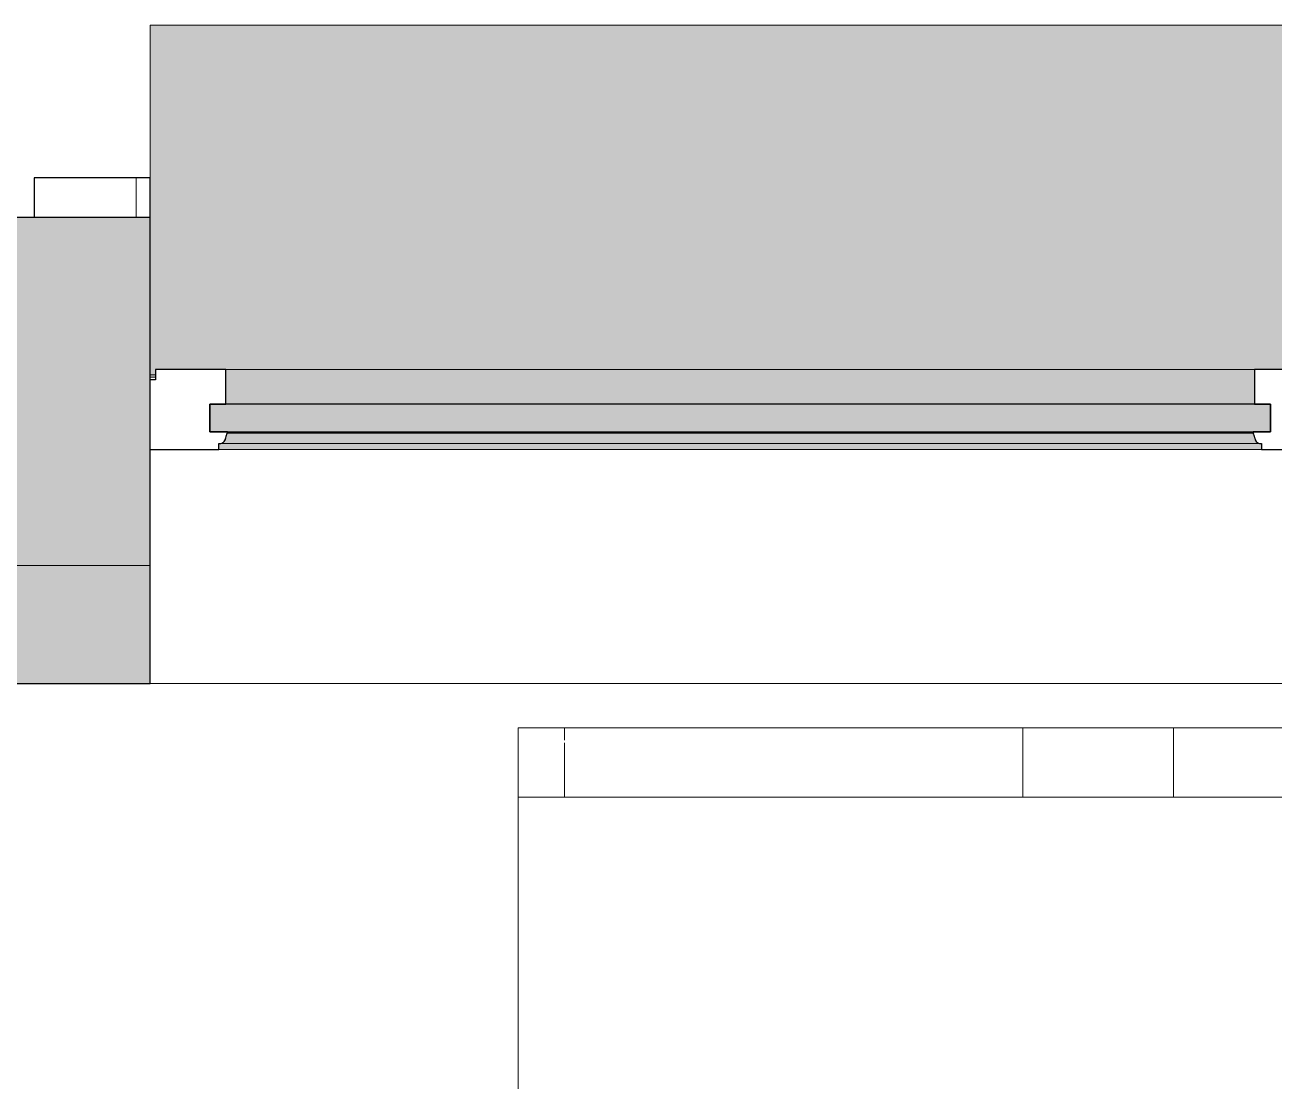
# Model space of a CAD drawing. Header units: millimetres. Extents: x 155927 to 326028, y -36033 to 97293.
# Drawn here: x 185176 to 186253, y 33903 to 34813 of the extents above; entities that cross this region are included whole.
import ezdxf

# ---------------------------------------------------------------- set-up
doc = ezdxf.new("R2010")
doc.units = ezdxf.units.MM
doc.header["$MEASUREMENT"] = 0
for name, color, linetype, lineweight in [('A-GLAZ', 7, 'CONTINUOUS', 9), ('A-WALL', 7, 'CONTINUOUS', 9), ('A-WALL-PATT', 7, 'CONTINUOUS', 9), ('I-FURN', 8, 'CONTINUOUS', 9), ('I-WALL', 7, 'CONTINUOUS', 9)]:
    doc.layers.add(name, color=color, linetype=linetype, lineweight=lineweight)

msp = doc.modelspace()

# ---------------------------------------------------------------- hatches: boundary and pattern name
at = {"layer": 'A-GLAZ'}
for points in [[(187313.7, 34511.8), (187318, 34511.8), (187318, 34813.4), (185283.8, 34813.4), (185283.8, 34511.8), (185288.2, 34511.8), (185288.2, 34516.5), (186296.5, 34516.5), (186296.5, 34511.8), (186305.2, 34511.8), (186305.2, 34516.5), (187313.7, 34516.5)], [(186235.6, 34486.5), (186235.6, 34516.5), (185349, 34516.5), (185349, 34486.5), (185989.4, 34486.5)], [(186249.6, 34462.6), (186249.6, 34486.5), (185335.1, 34486.5), (185335.1, 34462.6), (185989.4, 34462.6)], [(186240.1, 34452.6), (186236.7, 34454.9), (186235.4, 34457.5), (185348.8, 34457.5), (185347, 34453.8), (185346.8, 34452.6), (186237.8, 34452.6)], [(186235.8, 34457.5), (186234.4, 34461.5), (185350.3, 34461.5), (185349, 34457.5), (186235.6, 34457.5)], [(186234.4, 34461.5), (186234.4, 34462.6), (185989.4, 34461.5)], [(186239.9, 34447.6), (186241.6, 34447.6), (186241.6, 34452.6), (185343, 34452.6), (185343, 34447.6), (186235.8, 34447.6)]]:
    msp.add_hatch(color=256, dxfattribs=at).paths.add_polyline_path(points, flags=0)
h = msp.add_hatch(color=256, dxfattribs=at)
h.paths.add_polyline_path([(187318, 34509.7), (187318, 34511.8), (187313.7, 34511.8), (187313.7, 34509.7)], flags=0)
h.paths.add_polyline_path([(186305.2, 34509.7), (186305.2, 34511.8), (186296.5, 34511.4), (186296.5, 34509.7), (186301.5, 34509.7)], flags=0)
h.paths.add_polyline_path([(185283.8, 34509.7), (185288.2, 34509.7), (185288.2, 34511.8), (185283.8, 34511.8)], flags=0)
at = {"layer": 'A-WALL-PATT'}
h = msp.add_hatch(color=256, dxfattribs=at)
h.paths.add_polyline_path([(230840.8, 34347.6), (230840.8, 34647.6), (229692.8, 34647.6), (229692.8, 34347.6), (230269.8, 34347.6)], flags=0)
h.paths.add_polyline_path([(220908.8, 34347.6), (220908.8, 34647.6), (202317.8, 34647.6), (202317.8, 34347.6), (220564.5, 34347.6)], flags=0)
h.paths.add_polyline_path([(200283.7, 34347.6), (200283.7, 34647.6), (197317.8, 34647.6), (197317.8, 34437.6), (197292.8, 34437.6), (197292.8, 34347.6), (198727.6, 34347.6)], flags=0)
h.paths.add_polyline_path([(195683.8, 34347.6), (195683.8, 34437.6), (195658.8, 34437.6), (195658.8, 34647.6), (193317.8, 34647.6), (193317.8, 34347.6), (195658.8, 34347.6)], flags=0)
h.paths.add_polyline_path([(190533.8, 34347.6), (190533.8, 34647.6), (187318, 34647.6), (187318, 34347.6), (190235.5, 34347.6)], flags=0)
h.paths.add_polyline_path([(185283.8, 34347.6), (185283.8, 34647.6), (166692.8, 34647.6), (166692.8, 34347.6), (184169.7, 34347.6)], flags=0)
h.paths.add_polyline_path([(157908.8, 34347.6), (157908.8, 34647.6), (156760.8, 34647.6), (156760.8, 34347.6), (157480.1, 34347.6)], flags=0)
h = msp.add_hatch(color=256, dxfattribs=at)
h.paths.add_polyline_path([(189324.8, 34245.6), (189324.8, 34347.6), (187318, 34347.6), (187318, 34245.6), (189022.3, 34245.6)], flags=0)
h.paths.add_polyline_path([(185283.8, 34245.6), (185283.8, 34347.6), (176931.2, 34347.6), (176931.2, 34245.6), (184169.7, 34245.6)], flags=0)

# ---------------------------------------------------------------- linework, layer by layer
at = {"layer": 'A-GLAZ'}
for p, q in [((185283.8, 34681.6), (185283.8, 34813.4)), ((187318, 34813.4), (185283.8, 34813.4)), ((185288.2, 34511.8), (185283.8, 34511.8)), ((185288.2, 34509.7), (185283.8, 34509.7)), ((186235.6, 34516.5), (185349, 34516.5)), ((186234.4, 34461.5), (185350.3, 34461.5)), ((185344.6, 34452.6), (185343, 34452.6)), ((185343, 34447.6), (186241.6, 34447.6)), ((186240.1, 34452.6), (185344.6, 34452.6)), ((186241.6, 34452.6), (186240.1, 34452.6))]:
    msp.add_line(p, q, dxfattribs=at)
at = {"layer": 'A-GLAZ', "lineweight": 30}
for p, q in [((185283.8, 34681.6), (185183.8, 34681.6)), ((185183.8, 34681.6), (185183.8, 34647.6)), ((185283.8, 34647.6), (185283.8, 34681.6)), ((185288.2, 34507.5), (185283.8, 34507.5)), ((185349, 34516.5), (185288.2, 34516.5)), ((185288.2, 34516.5), (185288.2, 34507.5)), ((185349, 34486.5), (185349, 34516.5)), ((186296.5, 34516.5), (186235.6, 34516.5)), ((186235.6, 34516.5), (186235.6, 34486.5)), ((186249.6, 34486.5), (185335.1, 34486.5)), ((185335.1, 34486.5), (185335.1, 34462.6)), ((185335.1, 34462.6), (185335.1, 34486.5)), ((185335.1, 34486.5), (185349, 34486.5)), ((186235.6, 34486.5), (186249.6, 34486.5)), ((186249.6, 34462.6), (186249.6, 34486.5)), ((186249.6, 34486.5), (186249.6, 34462.6)), ((185335.1, 34462.6), (186249.6, 34462.6)), ((185350.3, 34462.6), (185335.1, 34462.6)), ((185350.3, 34461.5), (185350.3, 34462.6)), ((186249.6, 34462.6), (186234.4, 34462.6)), ((186234.4, 34462.6), (186234.4, 34461.5)), ((185283.8, 34447.6), (185343, 34447.6)), ((185343, 34447.6), (185343, 34452.6)), ((185343, 34452.6), (185344.6, 34452.6)), ((186240.1, 34452.6), (186241.6, 34452.6)), ((186241.6, 34452.6), (186241.6, 34447.6)), ((186241.6, 34447.6), (186300.8, 34447.6))]:
    msp.add_line(p, q, dxfattribs=at)
at = {"layer": 'A-GLAZ', "linetype": 'Continuous'}
msp.add_line((185271.8, 34647.6), (185271.8, 34681.6), dxfattribs=at)
at = {"layer": 'A-GLAZ', "lineweight": 30}
for centre, radius, start, end in [((185343.5, 34457.8), 5.36, 281.9524, 356.5739), ((185356.2, 34457.1), 7.4, 143.4261, 176.5739), ((186228.5, 34457.1), 7.4, 3.4261, 36.5739), ((186241.2, 34457.8), 5.36, 183.4261, 258.0476)]:
    msp.add_arc(centre, radius, start, end, dxfattribs=at)
at = {"layer": 'A-GLAZ'}
for points, knots in [([(185344.6, 34452.6), (185345, 34452.7), (185345.7, 34452.9), (185346.5, 34453.4), (185346.9, 34453.7), (185347, 34453.8)], [0, 0, 0, 0, 0.2, 0.3, 0.4, 0.4, 0.4, 0.4]), ([(185348, 34454.9), (185348.1, 34455.1), (185348.3, 34455.5), (185348.7, 34456.4), (185348.8, 34457.1), (185348.8, 34457.5)], [0.6, 0.6, 0.6, 0.6, 0.7, 0.8, 1, 1, 1, 1]), ([(186235.8, 34457.5), (186235.9, 34457.1), (186236, 34456.4), (186236.4, 34455.5), (186236.6, 34455.1), (186236.7, 34454.9)], [-1, -1, -1, -1, -0.8, -0.7, -0.6, -0.6, -0.6, -0.6]), ([(186237.6, 34453.8), (186237.8, 34453.7), (186238.2, 34453.4), (186239, 34452.9), (186239.6, 34452.7), (186240.1, 34452.6)], [-0.4, -0.4, -0.4, -0.4, -0.3, -0.2, 0, 0, 0, 0])]:
    msp.add_open_spline(points, degree=3, knots=knots, dxfattribs=at)
for points in [[(185349.5, 34460.3), (185349.7, 34460.7), (185350, 34461.1), (185350.3, 34461.5)], [(186234.4, 34461.5), (186234.7, 34461.1), (186234.9, 34460.7), (186235.1, 34460.3)]]:
    msp.add_open_spline(points, degree=3, dxfattribs=at)
at = {"layer": 'A-WALL', "lineweight": 30}
for p, q in [((185283.8, 34647.6), (166692.8, 34647.6)), ((185283.8, 34347.6), (185283.8, 34647.6))]:
    msp.add_line(p, q, dxfattribs=at)
at = {"layer": 'A-WALL'}
msp.add_line((176931.2, 34347.6), (185283.8, 34347.6), dxfattribs=at)
at = {"layer": 'I-FURN'}
for p, q in [((186400.9, 34207.6), (185600.9, 34207.6)), ((185600.9, 34207.6), (185600.9, 32807.6)), ((185600.9, 32807.6), (185600.9, 34207.6)), ((185600.9, 34207.6), (186400.9, 34207.6)), ((185600.9, 34207.6), (186035.9, 34207.6)), ((185640.9, 34207.6), (185600.9, 34207.6)), ((185600.9, 34207.6), (185600.9, 34147.6)), ((185600.9, 34147.6), (185600.9, 34207.6)), ((187160.9, 34207.6), (185640.9, 34207.6)), ((185640.9, 34197), (185640.9, 34207.6)), ((185640.9, 34197), (185640.9, 34207.6)), ((186035.9, 34207.6), (186165.9, 34207.6)), ((186035.9, 34147.6), (186035.9, 34207.6)), ((186035.9, 34147.6), (186035.9, 34207.6)), ((186165.9, 34207.6), (186635.9, 34207.6)), ((186165.9, 34147.6), (186165.9, 34207.6)), ((186165.9, 34147.6), (186165.9, 34207.6)), ((185640.9, 34147.6), (185640.9, 34194.7)), ((185640.9, 34147.6), (185640.9, 34194.7)), ((185600.9, 34147.6), (185640.4, 34147.6)), ((186035.9, 34147.6), (185600.9, 34147.6)), ((185640.9, 34147.6), (187160.9, 34147.6)), ((186165.9, 34147.6), (186035.9, 34147.6)), ((186635.9, 34147.6), (186165.9, 34147.6))]:
    msp.add_line(p, q, dxfattribs=at)
at = {"layer": 'I-WALL'}
for p, q in [((185283.8, 34347.6), (176931.2, 34347.6)), ((187318, 34245.6), (185283.8, 34245.6))]:
    msp.add_line(p, q, dxfattribs=at)
at = {"layer": 'I-WALL', "lineweight": 30}
for p, q in [((185283.8, 34245.6), (185283.8, 34347.6)), ((176931.2, 34245.6), (185283.8, 34245.6))]:
    msp.add_line(p, q, dxfattribs=at)

doc.saveas('drawing.dxf')
